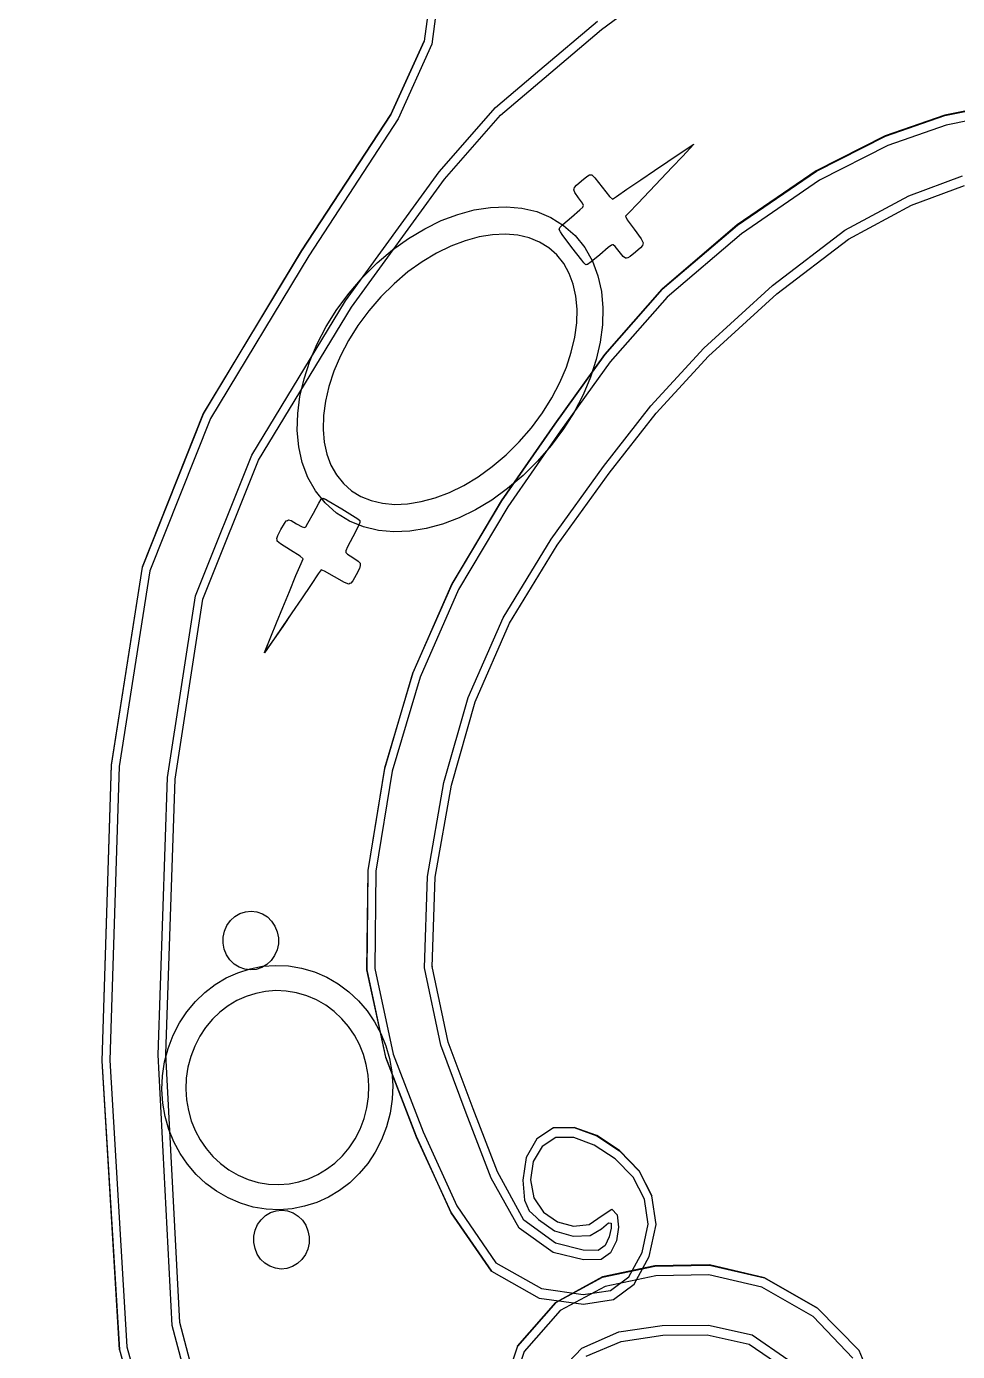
# Model space of a CAD drawing. Header units: millimetres. Extents: x 174511 to 265775, y -1918 to 26385.
# Drawn here: x 255401 to 255786, y 1578 to 2126 of the extents above; entities that cross this region are included whole.
import ezdxf

# ---------------------------------------------------------------- set-up
doc = ezdxf.new("R2010")
doc.units = ezdxf.units.MM

msp = doc.modelspace()

# ---------------------------------------------------------------- linework, layer by layer
at = {"color": 2, "true_color": 0xffff00, "extrusion": (1, -1.19209e-07, 0)}
for points in [[(2530.3, 0), (2530.3, 0), (2530.3, 0), (2530.3, 0), (2530.3, 0), (2530.3, 0), (2530.29, 0), (2530.26, 0), (2530.18, 0), (2530.06, 0), (2529.9, 0), (2529.86, 0), (2529.68, 0), (2529.57, 0), (2529.35, 0), (2528.98, 0), (2527.61, 0), (2524.4, 0), (2518.49, 0), (2509.03, 0), (2496.86, 0), (2482.84, 0), (2468.04, 0), (2453.52, 0), (2420.78, 0), (2351.32, 0), (2226.62, 0), (2028.17, 0), (1792.85, 0), (1557.53, 0), (1359.09, 0), (1234.38, 0), (1164.92, 0), (1132.18, 0), (1117.67, 0), (1102.86, 0), (1088.84, 0), (1076.67, 0), (1067.21, 0), (1061.3, 0), (1058.09, 0), (1056.72, 0), (1056.35, 0), (1056.13, 0), (1056.02, 0), (1055.84, 0), (1055.8, 0), (1055.64, 0), (1055.52, 0), (1055.45, 0), (1055.41, 0), (1055.4, 0), (1055.4, 0), (1055.4, 0), (1055.4, 0), (1055.4, 0), (1055.4, 0), (1055.4, 0), (1055.44, 0), (1055.56, 0), (1055.79, 0), (1056.18, 0), (1057.58, 0), (1060.81, 0), (1066.73, 0), (1076.18, 0), (1088.24, 0), (1101.98, 0), (1116.49, 0), (1130.84, 0), (1163.55, 0), (1233.14, 0), (1358.12, 0), (1557.01, 0), (1792.85, 0), (2028.69, 0), (2227.59, 0), (2352.56, 0), (2422.15, 0), (2454.86, 0), (2469.21, 0), (2483.72, 0), (2497.46, 0), (2509.52, 0), (2518.97, 0), (2524.89, 0), (2528.13, 0), (2529.52, 0), (2529.91, 0), (2530.15, 0), (2530.26, 0), (2530.3, 0)], [(2530.3, 0), (2530.3, 0), (2530.3, 0), (2530.3, 0), (2530.3, 0), (2530.3, 0), (2530.29, 0), (2530.25, 0), (2530.18, 0), (2530.06, 0), (2529.9, 0), (2529.86, 0), (2529.68, 0), (2529.57, 0), (2529.35, 0), (2528.98, 0), (2527.61, 0), (2524.4, 0), (2518.49, 0), (2509.03, 0), (2496.86, 0), (2482.84, 0), (2468.04, 0), (2453.52, 0), (2420.78, 0), (2351.32, 0), (2226.61, 0), (2028.17, 0), (1792.85, 0), (1557.53, 0), (1359.09, 0), (1234.38, 0), (1164.92, 0), (1132.18, 0), (1117.67, 0), (1102.86, 0), (1088.84, 0), (1076.67, 0), (1067.21, 0), (1061.3, 0), (1058.09, 0), (1056.72, 0), (1056.35, 0), (1056.13, 0), (1056.02, 0), (1055.84, 0), (1055.8, 0), (1055.64, 0), (1055.52, 0), (1055.45, 0), (1055.41, 0), (1055.4, 0), (1055.4, 0), (1055.4, 0), (1055.4, 0), (1055.4, 0), (1055.4, 0), (1055.4, 0), (1055.44, 0), (1055.56, 0), (1055.79, 0), (1056.18, 0), (1057.58, 0), (1060.81, 0), (1066.73, 0), (1076.18, 0), (1088.24, 0), (1101.98, 0), (1116.49, 0), (1130.84, 0), (1163.55, 0), (1233.14, 0), (1358.12, 0), (1557.01, 0), (1792.85, 0), (2028.69, 0), (2227.58, 0), (2352.56, 0), (2422.15, 0), (2454.86, 0), (2469.21, 0), (2483.72, 0), (2497.46, 0), (2509.52, 0), (2518.97, 0), (2524.89, 0), (2528.13, 0), (2529.52, 0), (2529.91, 0), (2530.15, 0), (2530.26, 0), (2530.3, 0)], [(2216.26, 0), (2022.55, 0), (1792.85, 0), (1563.15, 0), (1369.45, 0), (1247.72, 0), (1179.9, 0), (1147.92, 0), (1133.7, 0), (1119.18, 0), (1105.37, 0), (1093.27, 0), (1083.91, 0), (1078.29, 0), (1075.49, 0), (1074.55, 0), (1074.55, 0), (1074.55, 0), (1074.54, 0), (1074.5, 0), (1074.43, 0), (1074.31, 0), (1073.9, 0), (1072.96, 0), (1073.87, 0), (1076.59, 0), (1082.05, 0), (1091.14, 0), (1103.08, 0), (1117.09, 0), (1131.92, 0), (1146.34, 0), (1178.47, 0), (1246.47, 0), (1368.48, 0), (1562.63, 0), (1792.85, 0), (2023.07, 0), (2217.22, 0), (2339.23, 0), (2407.23, 0), (2439.37, 0), (2453.78, 0), (2468.62, 0), (2482.63, 0), (2494.57, 0), (2503.66, 0), (2509.11, 0), (2511.84, 0), (2512.74, 0), (2511.81, 0), (2511.4, 0), (2511.27, 0), (2511.2, 0), (2511.16, 0), (2511.15, 0), (2511.15, 0), (2511.15, 0), (2510.22, 0), (2507.41, 0), (2501.79, 0), (2492.43, 0), (2480.33, 0), (2466.52, 0), (2452, 0), (2437.78, 0), (2405.8, 0), (2337.98, 0)], [(2216.26, 0), (2022.55, 0), (1792.85, 0), (1563.15, 0), (1369.45, 0), (1247.72, 0), (1179.9, 0), (1147.92, 0), (1133.7, 0), (1119.18, 0), (1105.37, 0), (1093.27, 0), (1083.91, 0), (1078.29, 0), (1075.49, 0), (1074.55, 0), (1074.55, 0), (1074.55, 0), (1074.54, 0), (1074.5, 0), (1074.43, 0), (1074.31, 0), (1073.9, 0), (1072.96, 0), (1073.87, 0), (1076.59, 0), (1082.05, 0), (1091.14, 0), (1103.08, 0), (1117.09, 0), (1131.92, 0), (1146.33, 0), (1178.47, 0), (1246.47, 0), (1368.48, 0), (1562.63, 0), (1792.85, 0), (2023.07, 0), (2217.22, 0), (2339.23, 0), (2407.23, 0), (2439.37, 0), (2453.78, 0), (2468.62, 0), (2482.63, 0), (2494.57, 0), (2503.66, 0), (2509.11, 0), (2511.84, 0), (2512.74, 0), (2511.81, 0), (2511.4, 0), (2511.27, 0), (2511.2, 0), (2511.16, 0), (2511.15, 0), (2511.15, 0), (2511.15, 0), (2510.22, 0), (2507.41, 0), (2501.79, 0), (2492.43, 0), (2480.33, 0), (2466.52, 0), (2452, 0), (2437.78, 0), (2405.8, 0), (2337.98, 0)]]:
    msp.add_lwpolyline(points, close=True, dxfattribs=at)
at = {"color": 2, "true_color": 0xffff00}
for points in [[(255570.9, 2135.07), (255568.7, 2118.3), (255554.79, 2087.44), (255517.85, 2030.85), (255477.22, 1963.57), (255452.23, 1900.65), (255439.5, 1819.7), (255435.64, 1698.36), (255442.69, 1579.89), (255462.67, 1507.55)], [(255570.9, 2135.07), (255568.7, 2118.3), (255554.79, 2087.44), (255517.85, 2030.85), (255477.22, 1963.57), (255452.23, 1900.64), (255439.5, 1819.7), (255435.64, 1698.36), (255442.69, 1579.89), (255462.67, 1507.55)], [(255479.07, 1522.28), (255461.46, 1588.7), (255455.59, 1700.48), (255459.47, 1815.15), (255471.06, 1890.24), (255494.28, 1948.39), (255533.04, 2012.24), (255571.82, 2065.57), (255595.1, 2092.12), (255613.4, 2107.64), (255637.21, 2127.83)], [(255479.07, 1522.28), (255461.46, 1588.7), (255455.6, 1700.48), (255459.47, 1815.16), (255471.06, 1890.24), (255494.28, 1948.39), (255533.04, 2012.24), (255571.82, 2065.57), (255595.11, 2092.12), (255613.4, 2107.64), (255637.21, 2127.83)], [(255801.4, 2093.09), (255780.7, 2088.94), (255756.15, 2080.42), (255727.62, 2065.86), (255694.95, 2043.54), (255663.89, 2017.07), (255640.2, 1990.02), (255619.52, 1961.23), (255597.51, 1929.52), (255577, 1895.16), (255560.83, 1858.38), (255549.21, 1818.99), (255542.34, 1776.75), (255541.91, 1735.63), (255549.65, 1699.56), (255562.32, 1666.72), (255576.7, 1635.27), (255593.44, 1611.07), (255613.17, 1599.95), (255631.47, 1597.51), (255643.89, 1599.36), (255652.3, 1605.82), (255658.55, 1617.2), (255661.42, 1630.39), (255659.73, 1642.25), (255654.4, 1652.54), (255646.36, 1660.98), (255636.97, 1667.14), (255627.59, 1670.56), (255619.05, 1670.38), (255612.18, 1665.76), (255607.69, 1658.07), (255606.31, 1648.7), (255607.07, 1640.44), (255609, 1636.11), (255611.82, 1633.41), (255612.76, 1632.51), (255619.5, 1627.81), (255627.17, 1625.64), (255634.17, 1625.92), (255638.92, 1628.56), (255638.92, 1628.56), (255638.92, 1628.56), (255641.73, 1631.08), (255642.91, 1631), (255642.9, 1628.88), (255642.1, 1625.29), (255640.34, 1621.72), (255637.47, 1619.69), (255631.35, 1619.82), (255619.88, 1622.73), (255606.81, 1632.25), (255606.81, 1632.25), (255595.87, 1652.23), (255585.84, 1678.23), (255585.84, 1678.23), (255575.52, 1705.78), (255568.92, 1737.01), (255568.93, 1736.98), (255568.93, 1736.97), (255570.13, 1773.98), (255576.81, 1812.06), (255586.68, 1846.49), (255600.89, 1878.98), (255620.59, 1911.2), (255642.02, 1940.9), (255661.44, 1965.8), (255683.11, 1989.38), (255711.28, 2015.11), (255740.91, 2037.66), (255766.95, 2051.7), (255788.87, 2059.9)], [(255801.4, 2093.08), (255780.7, 2088.93), (255756.15, 2080.42), (255727.62, 2065.86), (255694.95, 2043.54), (255663.89, 2017.06), (255640.2, 1990.02), (255619.52, 1961.23), (255597.51, 1929.52), (255577, 1895.15), (255560.83, 1858.38), (255549.21, 1818.99), (255542.34, 1776.75), (255541.91, 1735.63), (255549.65, 1699.56), (255562.32, 1666.72), (255576.7, 1635.28), (255593.43, 1611.07), (255593.42, 1611.08), (255576.71, 1635.29), (255576.72, 1635.3), (255562.36, 1666.75), (255549.68, 1699.58), (255549.67, 1699.57), (255541.93, 1735.63), (255541.94, 1735.63), (255542.4, 1776.73), (255549.32, 1818.94), (255560.95, 1858.32), (255577.09, 1895.08), (255597.57, 1929.47), (255619.55, 1961.19), (255640.24, 1989.95), (255663.96, 2016.95), (255695.01, 2043.42), (255727.66, 2065.73), (255756.19, 2080.3), (255780.72, 2088.81), (255801.4, 2092.95)], [(255801.4, 2093.09), (255780.7, 2088.94), (255756.16, 2080.42), (255727.62, 2065.86), (255694.95, 2043.54), (255663.89, 2017.07), (255640.2, 1990.02), (255619.52, 1961.23), (255597.51, 1929.52), (255577, 1895.16), (255560.84, 1858.38), (255549.21, 1818.99), (255542.34, 1776.75), (255541.92, 1735.63), (255549.65, 1699.56), (255562.32, 1666.72), (255576.7, 1635.27), (255593.44, 1611.07), (255613.17, 1599.95), (255631.47, 1597.51), (255643.89, 1599.36), (255652.3, 1605.82), (255658.55, 1617.2), (255661.42, 1630.39), (255659.73, 1642.25), (255654.4, 1652.54), (255646.36, 1660.98), (255636.97, 1667.14), (255627.59, 1670.56), (255619.05, 1670.38), (255612.18, 1665.76), (255607.69, 1658.07), (255606.31, 1648.7), (255607.07, 1640.44), (255609, 1636.11), (255611.82, 1633.41), (255612.76, 1632.51), (255619.5, 1627.81), (255627.17, 1625.64), (255634.17, 1625.92), (255638.92, 1628.56), (255638.92, 1628.56), (255638.92, 1628.56), (255641.73, 1631.08), (255642.91, 1631), (255642.9, 1628.88), (255642.1, 1625.29), (255640.35, 1621.72), (255637.47, 1619.69), (255631.35, 1619.82), (255619.88, 1622.73), (255606.81, 1632.25), (255606.81, 1632.25), (255595.87, 1652.23), (255585.85, 1678.23), (255585.84, 1678.23), (255575.52, 1705.78), (255568.92, 1737.01), (255568.93, 1736.98), (255568.93, 1736.97), (255570.13, 1773.98), (255576.81, 1812.06), (255586.68, 1846.49), (255600.89, 1878.98), (255620.59, 1911.2), (255642.02, 1940.9), (255661.44, 1965.8), (255683.11, 1989.38), (255711.28, 2015.11), (255740.91, 2037.66), (255766.95, 2051.71), (255788.87, 2059.9)], [(255801.4, 2093.08), (255780.7, 2088.93), (255756.16, 2080.42), (255727.62, 2065.86), (255694.95, 2043.54), (255663.89, 2017.06), (255640.2, 1990.02), (255619.52, 1961.23), (255597.51, 1929.52), (255577, 1895.15), (255560.84, 1858.38), (255549.21, 1818.99), (255542.34, 1776.75), (255541.92, 1735.63), (255549.65, 1699.56), (255562.32, 1666.72), (255576.7, 1635.28), (255593.43, 1611.07), (255593.42, 1611.08), (255576.71, 1635.29), (255576.72, 1635.3), (255562.36, 1666.75), (255549.68, 1699.58), (255549.67, 1699.57), (255541.93, 1735.63), (255541.94, 1735.63), (255542.4, 1776.73), (255549.32, 1818.94), (255560.95, 1858.32), (255577.1, 1895.08), (255597.57, 1929.47), (255619.55, 1961.19), (255640.24, 1989.95), (255663.96, 2016.95), (255695.01, 2043.42), (255727.67, 2065.73), (255756.19, 2080.3), (255780.72, 2088.81), (255801.41, 2092.95)], [(255801.64, 2088.87), (255781.33, 2084.79), (255757.16, 2076.4), (255728.99, 2062.01), (255696.68, 2039.93), (255665.94, 2013.73), (255642.45, 1986.97), (255621.94, 1958.46), (255600.12, 1926.98), (255579.82, 1892.91), (255563.87, 1856.61), (255552.41, 1817.86), (255545.61, 1776.46), (255545.16, 1736.18), (255552.75, 1700.85), (255565.15, 1668.74), (255579.11, 1638.13), (255595.21, 1614.64), (255614, 1603.91), (255631.22, 1601.54), (255642.61, 1603.12), (255650.1, 1608.85), (255655.62, 1618.89), (255658.16, 1630.49), (255656.7, 1640.86), (255651.91, 1649.92), (255644.48, 1657.54), (255635.85, 1663.19), (255627.46, 1666.33), (255620.03, 1666.36), (255614.28, 1662.67), (255610.64, 1656.44), (255609.52, 1648.84), (255610.94, 1641.37), (255614.94, 1635.54), (255620.66, 1631.58), (255627.25, 1629.74), (255633.74, 1630.44), (255639.16, 1634.12), (255643.16, 1636.79), (255645.37, 1634.45), (255645.95, 1629.32), (255645.04, 1623.6), (255642.64, 1618.67), (255638.74, 1615.9), (255631.44, 1615.79), (255618.82, 1618.84), (255604.81, 1628.84), (255593.33, 1649.57), (255582.99, 1676.37), (255572.41, 1704.57), (255565.69, 1736.45), (255566.91, 1774.27), (255573.73, 1813.15), (255583.77, 1848.21), (255598.17, 1881.16), (255618.07, 1913.74), (255639.7, 1943.71), (255659.28, 1968.82), (255681.13, 1992.59), (255709.56, 2018.57), (255739.5, 2041.35), (255765.86, 2055.55), (255788.1, 2063.86)], [(255801.64, 2088.87), (255781.33, 2084.79), (255757.16, 2076.4), (255728.99, 2062.01), (255696.68, 2039.93), (255665.94, 2013.73), (255642.45, 1986.97), (255621.94, 1958.46), (255600.12, 1926.98), (255579.82, 1892.91), (255563.87, 1856.61), (255552.41, 1817.86), (255545.61, 1776.46), (255545.16, 1736.18), (255552.75, 1700.85), (255565.15, 1668.74), (255579.11, 1638.13), (255595.21, 1614.64), (255614, 1603.91), (255631.22, 1601.54), (255642.61, 1603.12), (255650.1, 1608.85), (255655.62, 1618.89), (255658.16, 1630.49), (255656.7, 1640.86), (255651.91, 1649.92), (255644.48, 1657.54), (255635.85, 1663.19), (255627.46, 1666.33), (255620.03, 1666.36), (255614.28, 1662.67), (255610.64, 1656.44), (255609.52, 1648.84), (255610.94, 1641.37), (255614.94, 1635.54), (255620.66, 1631.58), (255627.24, 1629.74), (255633.74, 1630.44), (255639.16, 1634.12), (255643.16, 1636.79), (255645.37, 1634.45), (255645.95, 1629.32), (255645.04, 1623.6), (255642.64, 1618.67), (255638.74, 1615.9), (255631.44, 1615.79), (255618.82, 1618.84), (255604.81, 1628.84), (255593.33, 1649.57), (255582.99, 1676.37), (255572.41, 1704.57), (255565.69, 1736.45), (255566.91, 1774.27), (255573.73, 1813.15), (255583.76, 1848.21), (255598.16, 1881.16), (255618.07, 1913.74), (255639.7, 1943.71), (255659.28, 1968.82), (255681.13, 1992.59), (255709.56, 2018.57), (255739.5, 2041.35), (255765.86, 2055.55), (255788.1, 2063.86)], [(255742.8, 1575.12), (255726.28, 1592.45), (255705.18, 1604.47), (255683.18, 1609.56), (255661.26, 1609.17), (255640.39, 1604.75), (255621.83, 1594.84), (255606.88, 1577.97), (255599.49, 1555.95)], [(255742.8, 1575.12), (255726.28, 1592.45), (255705.18, 1604.47), (255683.18, 1609.56), (255661.26, 1609.17), (255640.39, 1604.75), (255621.84, 1594.84), (255606.88, 1577.97), (255599.5, 1555.95)], [(255619.27, 1567.27), (255630.69, 1579.37), (255646.04, 1586.01), (255663.95, 1588.69), (255683.04, 1588.87), (255701.08, 1584.78), (255715.82, 1574.62)], [(255619.27, 1567.27), (255630.68, 1579.37), (255646.04, 1586.01), (255663.95, 1588.69), (255683.04, 1588.87), (255701.08, 1584.78), (255715.82, 1574.62)]]:
    msp.add_lwpolyline(points, dxfattribs=at)
for points in [[(255439.61, 1578.62), (255439.61, 1578.62), (255432.43, 1698.08), (255436.34, 1820.34), (255449.22, 1902.06), (255474.33, 1965.48), (255514.94, 2032.83), (255551.78, 2089.17), (255551.78, 2089.17), (255565.61, 2119.55), (255565.61, 2119.55), (255551.77, 2089.18), (255514.87, 2032.88), (255474.21, 1965.56), (255449.08, 1902.13), (255436.21, 1820.37), (255432.36, 1698.09), (255439.6, 1578.62)], [(255439.61, 1578.62), (255439.61, 1578.62), (255432.43, 1698.08), (255436.34, 1820.34), (255449.22, 1902.06), (255474.33, 1965.48), (255514.94, 2032.83), (255551.78, 2089.17), (255551.78, 2089.17), (255565.61, 2119.55), (255565.61, 2119.55), (255551.76, 2089.18), (255514.87, 2032.88), (255474.21, 1965.56), (255449.08, 1902.13), (255436.21, 1820.37), (255432.36, 1698.09), (255439.59, 1578.62)], [(255482.53, 1749.21), (255483.05, 1751.69), (255484.06, 1753.99), (255485.49, 1756.03), (255487.29, 1757.71), (255489.38, 1758.95), (255491.67, 1759.7), (255494.05, 1759.94), (255496.43, 1759.64), (255498.7, 1758.83), (255500.76, 1757.53), (255502.53, 1755.81), (255503.91, 1753.73), (255504.86, 1751.4), (255505.33, 1748.91), (255505.3, 1746.37), (255504.77, 1743.9), (255503.77, 1741.59), (255502.33, 1739.55), (255500.54, 1737.88), (255498.44, 1736.64), (255496.16, 1735.88), (255493.77, 1735.65), (255491.39, 1735.94), (255489.12, 1736.76), (255487.06, 1738.05), (255485.3, 1739.78), (255483.91, 1741.85), (255482.97, 1744.18), (255482.49, 1746.67)], [(255482.53, 1749.21), (255483.05, 1751.69), (255484.06, 1753.99), (255485.49, 1756.03), (255487.29, 1757.71), (255489.38, 1758.95), (255491.67, 1759.7), (255494.05, 1759.94), (255496.43, 1759.64), (255498.7, 1758.83), (255500.76, 1757.53), (255502.53, 1755.81), (255503.91, 1753.73), (255504.86, 1751.4), (255505.33, 1748.91), (255505.3, 1746.37), (255504.77, 1743.9), (255503.77, 1741.59), (255502.33, 1739.55), (255500.54, 1737.88), (255498.44, 1736.64), (255496.16, 1735.88), (255493.77, 1735.65), (255491.39, 1735.94), (255489.12, 1736.76), (255487.06, 1738.05), (255485.3, 1739.78), (255483.91, 1741.85), (255482.97, 1744.18), (255482.49, 1746.67)], [(255514.87, 1736.4), (255520.18, 1734.85), (255525.29, 1732.66), (255530.09, 1729.9), (255534.49, 1726.63), (255538.47, 1722.9), (255542, 1718.74), (255545.07, 1714.23), (255547.64, 1709.4), (255549.7, 1704.29), (255551.23, 1698.97), (255552.19, 1693.47), (255552.57, 1687.86), (255552.35, 1682.16), (255551.5, 1676.44), (255550.04, 1670.82), (255547.98, 1665.41), (255545.37, 1660.32), (255542.28, 1655.66), (255538.76, 1651.44), (255534.84, 1647.7), (255530.58, 1644.45), (255526.01, 1641.72), (255521.2, 1639.54), (255516.17, 1637.93), (255510.99, 1636.9), (255505.68, 1636.5), (255500.31, 1636.73), (255494.91, 1637.63), (255489.6, 1639.18), (255484.5, 1641.37), (255479.7, 1644.13), (255475.29, 1647.4), (255471.32, 1651.14), (255467.78, 1655.29), (255464.72, 1659.81), (255462.14, 1664.64), (255460.08, 1669.74), (255458.56, 1675.07), (255457.6, 1680.56), (255457.21, 1686.18), (255457.43, 1691.87), (255458.28, 1697.59), (255459.75, 1703.22), (255461.81, 1708.62), (255464.42, 1713.71), (255467.5, 1718.38), (255471.03, 1722.59), (255474.95, 1726.34), (255479.21, 1729.58), (255483.77, 1732.31), (255488.59, 1734.49), (255493.61, 1736.11), (255498.8, 1737.13), (255504.1, 1737.53), (255509.48, 1737.3)], [(255514.87, 1736.4), (255520.18, 1734.85), (255525.29, 1732.66), (255530.09, 1729.9), (255534.49, 1726.63), (255538.47, 1722.9), (255542, 1718.74), (255545.07, 1714.23), (255547.64, 1709.4), (255549.7, 1704.29), (255551.23, 1698.97), (255552.19, 1693.47), (255552.57, 1687.85), (255552.35, 1682.16), (255551.5, 1676.44), (255550.04, 1670.82), (255547.98, 1665.41), (255545.37, 1660.32), (255542.28, 1655.66), (255538.76, 1651.44), (255534.84, 1647.7), (255530.58, 1644.45), (255526.01, 1641.72), (255521.2, 1639.54), (255516.17, 1637.93), (255510.99, 1636.9), (255505.68, 1636.5), (255500.31, 1636.73), (255494.91, 1637.63), (255489.6, 1639.18), (255484.5, 1641.37), (255479.7, 1644.13), (255475.29, 1647.4), (255471.32, 1651.14), (255467.78, 1655.29), (255464.72, 1659.8), (255462.14, 1664.64), (255460.08, 1669.74), (255458.56, 1675.07), (255457.6, 1680.56), (255457.21, 1686.18), (255457.43, 1691.87), (255458.28, 1697.59), (255459.75, 1703.21), (255461.81, 1708.62), (255464.42, 1713.71), (255467.5, 1718.38), (255471.03, 1722.59), (255474.95, 1726.34), (255479.21, 1729.58), (255483.77, 1732.31), (255488.59, 1734.49), (255493.61, 1736.11), (255498.8, 1737.13), (255504.1, 1737.53), (255509.48, 1737.3)], [(255512.8, 1726.19), (255508.51, 1726.91), (255504.26, 1727.09), (255500.06, 1726.77), (255495.95, 1725.96), (255491.96, 1724.68), (255488.14, 1722.95), (255484.52, 1720.79), (255481.13, 1718.21), (255478.03, 1715.24), (255475.24, 1711.9), (255472.79, 1708.21), (255470.72, 1704.16), (255469.08, 1699.87), (255467.92, 1695.4), (255467.24, 1690.85), (255467.07, 1686.34), (255467.37, 1681.89), (255468.14, 1677.54), (255469.34, 1673.31), (255470.98, 1669.26), (255473.02, 1665.43), (255475.45, 1661.84), (255478.25, 1658.55), (255481.4, 1655.59), (255484.89, 1653), (255488.71, 1650.81), (255492.77, 1649.07), (255496.99, 1647.84), (255501.27, 1647.13), (255505.53, 1646.94), (255509.73, 1647.26), (255513.84, 1648.07), (255517.83, 1649.35), (255521.65, 1651.08), (255525.27, 1653.25), (255528.65, 1655.82), (255531.76, 1658.79), (255534.55, 1662.13), (255537, 1665.83), (255539.07, 1669.87), (255540.71, 1674.17), (255541.87, 1678.64), (255542.54, 1683.18), (255542.72, 1687.69), (255542.42, 1692.14), (255541.65, 1696.5), (255540.44, 1700.72), (255538.81, 1704.77), (255536.76, 1708.61), (255534.33, 1712.19), (255531.53, 1715.48), (255528.38, 1718.44), (255524.89, 1721.03), (255521.08, 1723.22), (255517.02, 1724.96)], [(255512.8, 1726.19), (255508.51, 1726.91), (255504.26, 1727.09), (255500.06, 1726.77), (255495.95, 1725.96), (255491.96, 1724.68), (255488.14, 1722.95), (255484.52, 1720.79), (255481.13, 1718.21), (255478.03, 1715.24), (255475.24, 1711.9), (255472.79, 1708.21), (255470.72, 1704.16), (255469.08, 1699.87), (255467.92, 1695.39), (255467.24, 1690.85), (255467.07, 1686.34), (255467.37, 1681.89), (255468.14, 1677.54), (255469.34, 1673.31), (255470.98, 1669.26), (255473.02, 1665.43), (255475.45, 1661.84), (255478.25, 1658.55), (255481.4, 1655.59), (255484.89, 1653), (255488.71, 1650.81), (255492.77, 1649.07), (255496.99, 1647.84), (255501.27, 1647.13), (255505.53, 1646.94), (255509.73, 1647.26), (255513.84, 1648.07), (255517.83, 1649.35), (255521.65, 1651.08), (255525.27, 1653.25), (255528.65, 1655.82), (255531.76, 1658.79), (255534.55, 1662.13), (255537, 1665.82), (255539.07, 1669.87), (255540.71, 1674.17), (255541.87, 1678.64), (255542.54, 1683.18), (255542.72, 1687.69), (255542.42, 1692.14), (255541.65, 1696.5), (255540.44, 1700.72), (255538.81, 1704.77), (255536.76, 1708.61), (255534.33, 1712.19), (255531.53, 1715.48), (255528.38, 1718.44), (255524.89, 1721.03), (255521.08, 1723.22), (255517.02, 1724.96)], [(255619.04, 1670.35), (255627.56, 1670.46), (255636.92, 1667), (255646.33, 1660.89), (255654.39, 1652.51), (255654.39, 1652.52), (255659.73, 1642.25), (255659.73, 1642.25), (255654.4, 1652.53), (255646.36, 1660.98), (255636.97, 1667.14), (255627.59, 1670.56), (255619.05, 1670.38), (255619.05, 1670.36)], [(255495.22, 1625.58), (255495.75, 1628.06), (255496.75, 1630.37), (255498.18, 1632.4), (255499.99, 1634.08), (255502.07, 1635.32), (255504.36, 1636.07), (255506.75, 1636.31), (255509.13, 1636.01), (255511.4, 1635.2), (255513.46, 1633.9), (255515.22, 1632.18), (255516.61, 1630.11), (255517.56, 1627.78), (255518.02, 1625.28), (255518, 1622.74), (255517.47, 1620.27), (255516.47, 1617.96), (255515.03, 1615.93), (255513.23, 1614.25), (255511.14, 1613.01), (255508.85, 1612.25), (255506.47, 1612.02), (255504.08, 1612.31), (255501.82, 1613.13), (255499.75, 1614.42), (255497.99, 1616.15), (255496.61, 1618.22), (255495.66, 1620.55), (255495.19, 1623.04)], [(255495.22, 1625.58), (255495.75, 1628.06), (255496.75, 1630.37), (255498.18, 1632.4), (255499.99, 1634.08), (255502.07, 1635.32), (255504.36, 1636.07), (255506.75, 1636.31), (255509.13, 1636.01), (255511.4, 1635.2), (255513.46, 1633.9), (255515.22, 1632.18), (255516.61, 1630.11), (255517.56, 1627.77), (255518.02, 1625.28), (255518, 1622.74), (255517.47, 1620.27), (255516.47, 1617.96), (255515.03, 1615.92), (255513.23, 1614.25), (255511.14, 1613.01), (255508.85, 1612.25), (255506.47, 1612.02), (255504.08, 1612.31), (255501.82, 1613.13), (255499.75, 1614.42), (255497.99, 1616.15), (255496.61, 1618.22), (255495.66, 1620.55), (255495.19, 1623.04)], [(255660.93, 1613.22), (255683.51, 1613.63), (255706.21, 1608.33), (255706.21, 1608.34), (255728.17, 1595.78), (255728.17, 1595.78), (255706.21, 1608.35), (255683.51, 1613.71), (255660.92, 1613.34), (255639.33, 1608.72), (255619.97, 1598.18), (255604.1, 1580.09), (255604.1, 1580.09), (255619.97, 1598.17), (255619.97, 1598.16), (255639.33, 1608.63)], [(255660.93, 1613.22), (255683.51, 1613.63), (255706.21, 1608.33), (255706.21, 1608.33), (255728.17, 1595.78), (255728.16, 1595.78), (255706.21, 1608.35), (255683.5, 1613.71), (255660.92, 1613.34), (255639.33, 1608.72), (255619.97, 1598.18), (255604.1, 1580.09), (255604.1, 1580.09), (255619.97, 1598.17), (255619.97, 1598.16), (255639.33, 1608.63)]]:
    msp.add_lwpolyline(points, close=True, dxfattribs=at)
for points in [[(255481.75, 1524.53, 0), (255464.53, 1589.97, 0), (255464.54, 1589.97, 0), (255458.81, 1700.77, 0), (255462.63, 1814.52, 0), (255474.07, 1888.83, 0), (255497.06, 1946.32, 0), (255535.51, 2009.63, 0), (255573.99, 2062.55, 0), (255597.06, 2088.87, 0), (255615.18, 2104.23, 0), (255638.8, 2124.28, 0), (255664.87, 2143.67, 0)], [(255481.75, 1524.53, 0), (255464.53, 1589.97, 0), (255464.54, 1589.97, 0), (255458.81, 1700.77, 0), (255462.63, 1814.52, 0), (255474.07, 1888.83, 0), (255497.06, 1946.32, 0), (255535.51, 2009.63, 0), (255573.99, 2062.55, 0), (255597.06, 2088.87, 0), (255615.17, 2104.23, 0), (255638.8, 2124.28, 0), (255664.87, 2143.67, 0)], [(255567.75, 2135.81, 0), (255565.61, 2119.55, 0), (255565.61, 2119.55, 0), (255551.77, 2089.18, 0), (255514.87, 2032.88, 0), (255474.21, 1965.56, 0), (255449.08, 1902.13, 0), (255436.21, 1820.37, 0), (255432.36, 1698.09, 0), (255439.6, 1578.62, 0), (255460.01, 1505.29, 0)], [(255567.74, 2135.81, 0), (255565.61, 2119.55, 0), (255565.61, 2119.55, 0), (255551.76, 2089.18, 0), (255514.87, 2032.88, 0), (255474.21, 1965.56, 0), (255449.08, 1902.13, 0), (255436.21, 1820.37, 0), (255432.36, 1698.09, 0), (255439.6, 1578.62, 0), (255460.01, 1505.29, 0)], [(255753.58, 1558.48, 0), (255745.31, 1578.37, 0), (255728.17, 1595.78, 0), (255706.21, 1608.35, 0), (255683.51, 1613.71, 0), (255660.92, 1613.34, 0), (255639.33, 1608.72, 0), (255619.97, 1598.19, 0), (255604.1, 1580.09, 0), (255596.16, 1556.43, 0)], [(255753.58, 1558.48, 0), (255745.31, 1578.37, 0), (255728.17, 1595.78, 0), (255706.21, 1608.35, 0), (255683.5, 1613.71, 0), (255660.92, 1613.34, 0), (255639.33, 1608.72, 0), (255619.97, 1598.19, 0), (255604.1, 1580.09, 0), (255596.16, 1556.43, 0)], [(255632.49, 1575.96, 0), (255647.02, 1582.08, 0), (255664.19, 1584.64, 0), (255682.56, 1584.81, 0), (255699.86, 1580.96, 0), (255699.86, 1580.96, 0), (255699.86, 1580.98, 0), (255713.79, 1571.45, 0)], [(255632.49, 1575.96, 0), (255647.02, 1582.08, 0), (255664.19, 1584.64, 0), (255682.56, 1584.81, 0), (255699.86, 1580.96, 0), (255699.86, 1580.96, 0), (255699.86, 1580.98, 0), (255713.79, 1571.45, 0)]]:
    msp.add_polyline3d(points, dxfattribs=at)
for points in [[(255622.66, 2039.56, 0), (255621.91, 2040.65, 0), (255621.35, 2041.7, 0), (255621.5, 2042.07, 0), (255621.64, 2042.44, 0), (255622.9, 2043.7, 0), (255626.41, 2046.73, 0), (255629.91, 2049.75, 0), (255631.15, 2050.97, 0), (255631.28, 2051.29, 0), (255631.4, 2051.61, 0), (255630.97, 2052.55, 0), (255629.42, 2054.72, 0), (255627.87, 2056.94, 0), (255627.44, 2058.01, 0), (255627.57, 2058.51, 0), (255627.7, 2059, 0), (255628.49, 2059.97, 0), (255630.59, 2061.85, 0), (255632.78, 2063.61, 0), (255633.84, 2064.22, 0), (255634.33, 2064.24, 0), (255634.82, 2064.27, 0), (255636.16, 2063, 0), (255639.2, 2059.14, 0), (255642.19, 2055.34, 0), (255643.37, 2054.23, 0), (255645.01, 2055.38, 0), (255649.38, 2058.36, 0), (255655.1, 2062.24, 0), (255660.82, 2066.13, 0), (255666.3, 2069.85, 0), (255671.31, 2073.25, 0), (255677.01, 2076.96, 0), (255672.35, 2071.87, 0), (255668.12, 2067.44, 0), (255663.5, 2062.58, 0), (255658.67, 2057.52, 0), (255653.84, 2052.45, 0), (255650.15, 2048.59, 0), (255648.73, 2047.15, 0), (255649.49, 2045.68, 0), (255652.34, 2041.76, 0), (255655.22, 2037.77, 0), (255656.1, 2036.11, 0), (255655.97, 2035.61, 0), (255655.84, 2035.11, 0), (255655.05, 2034.15, 0), (255652.95, 2032.27, 0), (255650.75, 2030.5, 0), (255649.7, 2029.9, 0), (255649.21, 2029.87, 0), (255648.72, 2029.85, 0), (255647.83, 2030.53, 0), (255646.13, 2032.61, 0), (255644.47, 2034.69, 0), (255643.7, 2035.34, 0), (255643.38, 2035.28, 0), (255643.06, 2035.23, 0), (255641.66, 2034.2, 0), (255638.11, 2031.24, 0), (255634.55, 2028.29, 0), (255633.12, 2027.26, 0), (255632.74, 2027.19, 0), (255632.37, 2027.12, 0), (255631.53, 2027.93, 0), (255630.68, 2028.94, 0), (255626.61, 2034.19, 0)], [(255622.66, 2039.56, 0), (255621.91, 2040.65, 0), (255621.35, 2041.7, 0), (255621.5, 2042.07, 0), (255621.64, 2042.44, 0), (255622.9, 2043.7, 0), (255626.41, 2046.73, 0), (255629.91, 2049.75, 0), (255631.15, 2050.97, 0), (255631.28, 2051.29, 0), (255631.4, 2051.61, 0), (255630.97, 2052.55, 0), (255629.42, 2054.72, 0), (255627.87, 2056.94, 0), (255627.44, 2058.01, 0), (255627.57, 2058.51, 0), (255627.7, 2059, 0), (255628.49, 2059.97, 0), (255630.59, 2061.85, 0), (255632.78, 2063.61, 0), (255633.84, 2064.22, 0), (255634.33, 2064.24, 0), (255634.82, 2064.27, 0), (255636.16, 2063, 0), (255639.2, 2059.14, 0), (255642.19, 2055.34, 0), (255643.37, 2054.23, 0), (255645.01, 2055.38, 0), (255649.38, 2058.36, 0), (255655.1, 2062.24, 0), (255660.82, 2066.13, 0), (255666.3, 2069.85, 0), (255671.31, 2073.25, 0), (255677.01, 2076.96, 0), (255672.35, 2071.87, 0), (255668.12, 2067.44, 0), (255663.5, 2062.58, 0), (255658.67, 2057.52, 0), (255653.84, 2052.45, 0), (255650.15, 2048.59, 0), (255648.73, 2047.15, 0), (255649.49, 2045.68, 0), (255652.34, 2041.76, 0), (255655.22, 2037.77, 0), (255656.1, 2036.11, 0), (255655.97, 2035.61, 0), (255655.84, 2035.11, 0), (255655.05, 2034.15, 0), (255652.95, 2032.27, 0), (255650.75, 2030.5, 0), (255649.7, 2029.9, 0), (255649.21, 2029.87, 0), (255648.72, 2029.85, 0), (255647.83, 2030.53, 0), (255646.13, 2032.61, 0), (255644.47, 2034.69, 0), (255643.7, 2035.34, 0), (255643.38, 2035.28, 0), (255643.06, 2035.23, 0), (255641.66, 2034.2, 0), (255638.11, 2031.24, 0), (255634.55, 2028.29, 0), (255633.12, 2027.26, 0), (255632.74, 2027.19, 0), (255632.37, 2027.12, 0), (255631.53, 2027.93, 0), (255630.68, 2028.94, 0), (255626.61, 2034.19, 0)], [(255623.2, 2043.38, 0), (255627.94, 2039.2, 0), (255631.92, 2034.23, 0), (255635.1, 2028.62, 0), (255637.39, 2022.52, 0), (255638.83, 2016.03, 0), (255639.44, 2009.26, 0), (255639.27, 2002.26, 0), (255638.34, 1995.12, 0), (255636.67, 1987.89, 0), (255634.3, 1980.63, 0), (255631.24, 1973.39, 0), (255627.51, 1966.24, 0), (255623.11, 1959.23, 0), (255618.07, 1952.43, 0), (255612.48, 1945.97, 0), (255606.44, 1939.98, 0), (255600.08, 1934.57, 0), (255593.5, 1929.85, 0), (255586.79, 1925.82, 0), (255580, 1922.5, 0), (255573.17, 1919.91, 0), (255566.36, 1918.07, 0), (255559.63, 1917.01, 0), (255553.03, 1916.75, 0), (255546.63, 1917.33, 0), (255540.49, 1918.79, 0), (255534.71, 1921.15, 0), (255529.38, 1924.46, 0), (255524.65, 1928.64, 0), (255520.66, 1933.61, 0), (255517.49, 1939.22, 0), (255515.19, 1945.32, 0), (255513.75, 1951.81, 0), (255513.14, 1958.58, 0), (255513.32, 1965.57, 0), (255514.25, 1972.72, 0), (255515.92, 1979.95, 0), (255518.29, 1987.21, 0), (255521.35, 1994.44, 0), (255525.08, 2001.6, 0), (255529.47, 2008.6, 0), (255534.51, 2015.41, 0), (255540.1, 2021.87, 0), (255546.14, 2027.86, 0), (255552.51, 2033.27, 0), (255559.08, 2037.99, 0), (255565.79, 2042.02, 0), (255572.59, 2045.34, 0), (255579.42, 2047.93, 0), (255586.23, 2049.76, 0), (255592.96, 2050.83, 0), (255599.56, 2051.09, 0), (255605.96, 2050.51, 0), (255612.09, 2049.05, 0), (255617.87, 2046.69, 0)], [(255623.2, 2043.38, 0), (255627.93, 2039.2, 0), (255631.92, 2034.23, 0), (255635.1, 2028.62, 0), (255637.39, 2022.52, 0), (255638.83, 2016.03, 0), (255639.44, 2009.26, 0), (255639.27, 2002.26, 0), (255638.33, 1995.12, 0), (255636.67, 1987.89, 0), (255634.3, 1980.63, 0), (255631.24, 1973.39, 0), (255627.51, 1966.24, 0), (255623.11, 1959.23, 0), (255618.07, 1952.43, 0), (255612.48, 1945.97, 0), (255606.44, 1939.98, 0), (255600.07, 1934.57, 0), (255593.5, 1929.84, 0), (255586.79, 1925.82, 0), (255579.99, 1922.5, 0), (255573.17, 1919.91, 0), (255566.36, 1918.07, 0), (255559.63, 1917.01, 0), (255553.03, 1916.75, 0), (255546.63, 1917.33, 0), (255540.49, 1918.79, 0), (255534.71, 1921.15, 0), (255529.38, 1924.46, 0), (255524.65, 1928.64, 0), (255520.66, 1933.61, 0), (255517.49, 1939.22, 0), (255515.19, 1945.32, 0), (255513.75, 1951.81, 0), (255513.14, 1958.58, 0), (255513.32, 1965.57, 0), (255514.25, 1972.72, 0), (255515.92, 1979.95, 0), (255518.29, 1987.21, 0), (255521.35, 1994.44, 0), (255525.08, 2001.6, 0), (255529.47, 2008.6, 0), (255534.51, 2015.41, 0), (255540.1, 2021.87, 0), (255546.14, 2027.86, 0), (255552.51, 2033.27, 0), (255559.08, 2037.99, 0), (255565.79, 2042.02, 0), (255572.59, 2045.34, 0), (255579.42, 2047.93, 0), (255586.23, 2049.76, 0), (255592.96, 2050.83, 0), (255599.55, 2051.08, 0), (255605.96, 2050.51, 0), (255612.09, 2049.05, 0), (255617.87, 2046.68, 0)], [(255620.4, 2031.14, 0), (255617.03, 2034.12, 0), (255613.18, 2036.49, 0), (255608.9, 2038.22, 0), (255604.24, 2039.31, 0), (255599.2, 2039.75, 0), (255593.86, 2039.53, 0), (255588.27, 2038.63, 0), (255582.49, 2037.06, 0), (255576.59, 2034.82, 0), (255570.64, 2031.91, 0), (255564.7, 2028.34, 0), (255558.85, 2024.13, 0), (255553.14, 2019.28, 0), (255547.71, 2013.9, 0), (255542.68, 2008.08, 0), (255538.16, 2001.98, 0), (255534.25, 1995.74, 0), (255530.94, 1989.41, 0), (255528.25, 1983.08, 0), (255526.2, 1976.81, 0), (255524.78, 1970.66, 0), (255523.99, 1964.73, 0), (255523.83, 1959.07, 0), (255524.3, 1953.74, 0), (255525.38, 1948.81, 0), (255527.06, 1944.3, 0), (255529.34, 1940.24, 0), (255532.18, 1936.7, 0), (255535.56, 1933.72, 0), (255539.41, 1931.35, 0), (255543.68, 1929.61, 0), (255548.35, 1928.52, 0), (255553.38, 1928.08, 0), (255558.72, 1928.31, 0), (255564.32, 1929.2, 0), (255570.1, 1930.77, 0), (255576, 1933.01, 0), (255581.95, 1935.92, 0), (255587.88, 1939.49, 0), (255593.74, 1943.71, 0), (255599.45, 1948.56, 0), (255604.88, 1953.94, 0), (255609.9, 1959.75, 0), (255614.42, 1965.85, 0), (255618.34, 1972.09, 0), (255621.65, 1978.42, 0), (255624.33, 1984.75, 0), (255626.39, 1991.03, 0), (255627.81, 1997.17, 0), (255628.6, 2003.11, 0), (255628.75, 2008.77, 0), (255628.29, 2014.09, 0), (255627.21, 2019.03, 0), (255625.53, 2023.54, 0), (255623.25, 2027.59, 0)], [(255620.4, 2031.14, 0), (255617.03, 2034.12, 0), (255613.18, 2036.49, 0), (255608.9, 2038.22, 0), (255604.24, 2039.31, 0), (255599.2, 2039.75, 0), (255593.86, 2039.53, 0), (255588.27, 2038.63, 0), (255582.49, 2037.06, 0), (255576.59, 2034.82, 0), (255570.64, 2031.91, 0), (255564.7, 2028.34, 0), (255558.85, 2024.13, 0), (255553.14, 2019.28, 0), (255547.71, 2013.9, 0), (255542.68, 2008.08, 0), (255538.16, 2001.98, 0), (255534.25, 1995.74, 0), (255530.94, 1989.41, 0), (255528.25, 1983.08, 0), (255526.2, 1976.81, 0), (255524.78, 1970.66, 0), (255523.99, 1964.73, 0), (255523.83, 1959.07, 0), (255524.3, 1953.74, 0), (255525.38, 1948.81, 0), (255527.06, 1944.3, 0), (255529.34, 1940.24, 0), (255532.18, 1936.7, 0), (255535.56, 1933.72, 0), (255539.41, 1931.35, 0), (255543.68, 1929.61, 0), (255548.35, 1928.52, 0), (255553.38, 1928.08, 0), (255558.72, 1928.31, 0), (255564.32, 1929.2, 0), (255570.1, 1930.77, 0), (255576, 1933.01, 0), (255581.95, 1935.92, 0), (255587.88, 1939.49, 0), (255593.74, 1943.71, 0), (255599.45, 1948.56, 0), (255604.88, 1953.94, 0), (255609.9, 1959.75, 0), (255614.42, 1965.85, 0), (255618.34, 1972.09, 0), (255621.65, 1978.42, 0), (255624.33, 1984.75, 0), (255626.39, 1991.03, 0), (255627.81, 1997.17, 0), (255628.6, 2003.11, 0), (255628.75, 2008.77, 0), (255628.29, 2014.09, 0), (255627.21, 2019.03, 0), (255625.53, 2023.54, 0), (255623.25, 2027.59, 0)], [(255537.08, 1922.82, 0), (255538.15, 1922.09, 0), (255539.04, 1921.34, 0), (255539.03, 1920.94, 0), (255539.03, 1920.54, 0), (255538.29, 1918.88, 0), (255536.1, 1914.68, 0), (255533.9, 1910.5, 0), (255533.17, 1908.88, 0), (255533.16, 1908.54, 0), (255533.16, 1908.19, 0), (255533.89, 1907.49, 0), (255536.09, 1906.08, 0), (255538.3, 1904.63, 0), (255539.07, 1903.8, 0), (255539.12, 1903.29, 0), (255539.18, 1902.77, 0), (255538.78, 1901.57, 0), (255537.49, 1899, 0), (255536.06, 1896.5, 0), (255535.29, 1895.52, 0), (255534.85, 1895.31, 0), (255534.4, 1895.09, 0), (255532.71, 1895.75, 0), (255528.54, 1898.14, 0), (255524.44, 1900.5, 0), (255522.95, 1901.07, 0), (255521.83, 1899.35, 0), (255518.81, 1894.88, 0), (255514.85, 1889.03, 0), (255510.89, 1883.18, 0), (255507.1, 1877.57, 0), (255503.63, 1872.45, 0), (255499.63, 1866.78, 0), (255502.19, 1873.32, 0), (255504.56, 1879.1, 0), (255507.17, 1885.42, 0), (255509.89, 1892.02, 0), (255512.6, 1898.62, 0), (255514.69, 1903.65, 0), (255515.5, 1905.55, 0), (255514.28, 1906.62, 0), (255510.27, 1909.15, 0), (255506.2, 1911.72, 0), (255504.8, 1912.92, 0), (255504.75, 1913.44, 0), (255504.69, 1913.95, 0), (255505.09, 1915.15, 0), (255506.39, 1917.73, 0), (255507.81, 1920.22, 0), (255508.58, 1921.2, 0), (255509.03, 1921.41, 0), (255509.47, 1921.63, 0), (255510.54, 1921.35, 0), (255512.85, 1920.07, 0), (255515.11, 1918.8, 0), (255516.05, 1918.49, 0), (255516.33, 1918.67, 0), (255516.61, 1918.85, 0), (255517.55, 1920.35, 0), (255519.82, 1924.48, 0), (255522.09, 1928.63, 0), (255523.07, 1930.15, 0), (255523.39, 1930.36, 0), (255523.71, 1930.57, 0), (255524.77, 1930.15, 0), (255525.91, 1929.54, 0), (255531.54, 1926.25, 0)], [(255537.08, 1922.82, 0), (255538.15, 1922.09, 0), (255539.04, 1921.33, 0), (255539.03, 1920.93, 0), (255539.03, 1920.53, 0), (255538.29, 1918.87, 0), (255536.1, 1914.68, 0), (255533.9, 1910.5, 0), (255533.17, 1908.88, 0), (255533.16, 1908.53, 0), (255533.16, 1908.19, 0), (255533.89, 1907.49, 0), (255536.09, 1906.08, 0), (255538.3, 1904.63, 0), (255539.07, 1903.8, 0), (255539.12, 1903.28, 0), (255539.18, 1902.77, 0), (255538.78, 1901.57, 0), (255537.48, 1898.99, 0), (255536.06, 1896.49, 0), (255535.29, 1895.52, 0), (255534.85, 1895.31, 0), (255534.4, 1895.09, 0), (255532.71, 1895.74, 0), (255528.54, 1898.14, 0), (255524.44, 1900.5, 0), (255522.95, 1901.06, 0), (255521.83, 1899.35, 0), (255518.81, 1894.88, 0), (255514.85, 1889.03, 0), (255510.89, 1883.18, 0), (255507.09, 1877.57, 0), (255503.63, 1872.45, 0), (255499.63, 1866.77, 0), (255502.19, 1873.32, 0), (255504.56, 1879.09, 0), (255507.17, 1885.42, 0), (255509.89, 1892.02, 0), (255512.6, 1898.62, 0), (255514.69, 1903.65, 0), (255515.5, 1905.55, 0), (255514.28, 1906.62, 0), (255510.27, 1909.14, 0), (255506.2, 1911.72, 0), (255504.8, 1912.92, 0), (255504.75, 1913.43, 0), (255504.69, 1913.95, 0), (255505.09, 1915.15, 0), (255506.39, 1917.72, 0), (255507.81, 1920.22, 0), (255508.58, 1921.2, 0), (255509.03, 1921.41, 0), (255509.47, 1921.63, 0), (255510.54, 1921.34, 0), (255512.85, 1920.07, 0), (255515.11, 1918.8, 0), (255516.06, 1918.49, 0), (255516.33, 1918.67, 0), (255516.61, 1918.85, 0), (255517.55, 1920.35, 0), (255519.82, 1924.48, 0), (255522.09, 1928.63, 0), (255523.06, 1930.15, 0), (255523.39, 1930.36, 0), (255523.71, 1930.56, 0), (255524.77, 1930.15, 0), (255525.91, 1929.54, 0), (255531.54, 1926.25, 0)], [(255619.04, 1670.35, 0), (255627.56, 1670.46, 0), (255636.92, 1667, 0), (255646.33, 1660.89, 0), (255654.39, 1652.51, 0), (255654.39, 1652.52, 0), (255659.73, 1642.25, 0), (255659.73, 1642.25, 0), (255654.4, 1652.53, 0), (255646.36, 1660.98, 0), (255636.97, 1667.14, 0), (255627.59, 1670.56, 0), (255619.05, 1670.38, 0), (255619.05, 1670.36, 0)]]:
    msp.add_polyline3d(points, close=True, dxfattribs=at)

doc.saveas('drawing.dxf')
